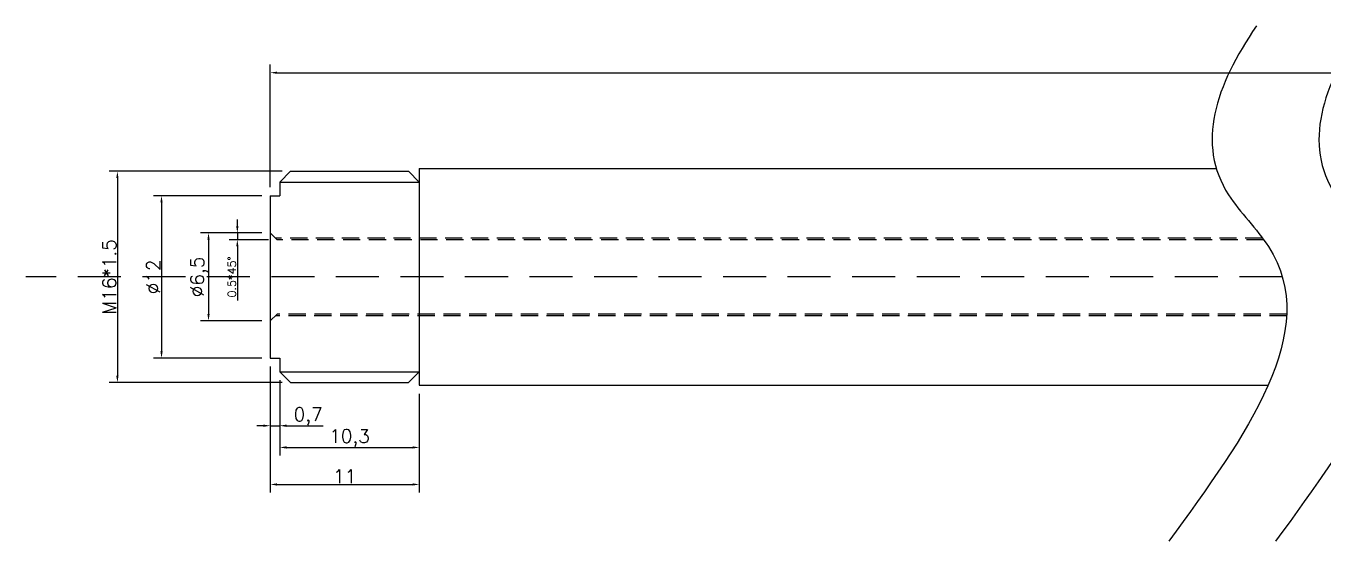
# Model space of a CAD drawing. Header units: millimetres. Extents: x 6817 to 10278, y -2870 to -2258.
# Drawn here: x 8590.9 to 8686.6, y -2392.1 to -2354 of the extents above; entities that cross this region are included whole.
import ezdxf

# ---------------------------------------------------------------- set-up
doc = ezdxf.new("R2010")
doc.units = ezdxf.units.MM
doc.linetypes.add('HIDDEN', pattern=[9.525, 6.35, -3.175])
doc.layers.add('图层2', color=108, linetype='Continuous')
doc.styles.get("Standard").update_dxf_attribs({"font": 'txt', "bigfont": 'gbcbig.shx'})
doc.dimstyles.new('ISO-25', dxfattribs={"dimtxt": 1, "dimasz": 0.5, "dimexe": 0.6, "dimexo": 0.625, "dimgap": 0.1, "dimtad": 1, "dimtxsty": 'Standard', "dimcen": 2.5, "dimadec": 0, "dimazin": 0, "dimtfac": 1, "dimtmove": 0, "dimatfit": 3, "dimfxl": 1, "dimarcsym": 0})

# ---------------------------------------------------------------- blocks, each defined once
blk = doc.blocks.new('*D1736')
at = {"layer": 'Defpoints', "color": 0, "linetype": 'ByBlock', "transparency": 16777216}
for p in [(8608.927, -2369.298), (8604.372, -2375.798), (8608.927, -2375.798)]:
    blk.add_point(p, dxfattribs=at)
at = {"layer": '图层2', "color": 0, "linetype": 'ByBlock', "lineweight": -2, "transparency": 16777216}
for p, q in [((8608.302, -2369.298), (8603.772, -2369.298)), ((8604.372, -2369.798), (8604.372, -2375.298)), ((8608.302, -2375.798), (8603.772, -2375.798))]:
    blk.add_line(p, q, dxfattribs=at)
at = {"layer": '图层2', "color": 0, "linetype": 'ByBlock', "transparency": 16777216}
for points in [[(8604.289, -2369.798), (8604.456, -2369.798), (8604.372, -2369.298)], [(8604.289, -2375.298), (8604.456, -2375.298), (8604.372, -2375.798)]]:
    blk.add_solid(points, dxfattribs=at)
at = {"layer": '图层2', "color": 0, "linetype": 'ByBlock', "transparency": 16777216, "insert": (8603.689, -2372.548), "char_height": 1, "attachment_point": 5, "rotation": 90}
blk.add_mtext('%%C6,5', dxfattribs=at)
blk = doc.blocks.new('*D1737')
at = {"layer": 'Defpoints', "color": 0, "linetype": 'ByBlock', "transparency": 16777216}
for p in [(8608.927, -2369.298), (8606.499, -2369.798), (8609.427, -2369.798)]:
    blk.add_point(p, dxfattribs=at)
at = {"layer": '图层2', "color": 0, "linetype": 'ByBlock', "lineweight": -2, "transparency": 16777216}
for p, q in [((8606.499, -2368.798), (8606.499, -2368.298)), ((8608.302, -2369.298), (8605.899, -2369.298)), ((8606.499, -2369.298), (8606.499, -2369.798)), ((8608.802, -2369.798), (8605.899, -2369.798)), ((8606.499, -2370.298), (8606.499, -2374.298))]:
    blk.add_line(p, q, dxfattribs=at)
at = {"layer": '图层2', "color": 0, "linetype": 'ByBlock', "transparency": 16777216}
for points in [[(8606.416, -2368.798), (8606.583, -2368.798), (8606.499, -2369.298)], [(8606.416, -2370.298), (8606.583, -2370.298), (8606.499, -2369.798)]]:
    blk.add_solid(points, dxfattribs=at)
at = {"layer": '图层2', "color": 0, "linetype": 'ByBlock', "transparency": 16777216, "insert": (8606.099, -2372.548), "char_height": 0.6, "attachment_point": 5, "rotation": 90}
blk.add_mtext('0.5*45%%D', dxfattribs=at)
blk = doc.blocks.new('*D1738')
at = {"layer": 'Defpoints', "color": 0, "linetype": 'ByBlock', "transparency": 16777216}
for p in [(8608.927, -2366.548), (8600.902, -2378.548), (8608.927, -2378.548)]:
    blk.add_point(p, dxfattribs=at)
at = {"layer": '图层2', "color": 0, "linetype": 'ByBlock', "lineweight": -2, "transparency": 16777216}
for p, q in [((8608.302, -2366.548), (8600.302, -2366.548)), ((8600.902, -2367.048), (8600.902, -2378.048)), ((8608.302, -2378.548), (8600.302, -2378.548))]:
    blk.add_line(p, q, dxfattribs=at)
at = {"layer": '图层2', "color": 0, "linetype": 'ByBlock', "transparency": 16777216}
for points in [[(8600.819, -2367.048), (8600.985, -2367.048), (8600.902, -2366.548)], [(8600.819, -2378.048), (8600.985, -2378.048), (8600.902, -2378.548)]]:
    blk.add_solid(points, dxfattribs=at)
at = {"layer": '图层2', "color": 0, "linetype": 'ByBlock', "transparency": 16777216, "insert": (8600.302, -2372.548), "char_height": 1, "attachment_point": 5, "rotation": 90}
blk.add_mtext('%%C12', dxfattribs=at)
blk = doc.blocks.new('*D1739')
at = {"layer": 'Defpoints', "color": 0, "linetype": 'ByBlock', "transparency": 16777216}
for p in [(8610.427, -2364.748), (8597.647, -2380.348), (8610.427, -2380.348)]:
    blk.add_point(p, dxfattribs=at)
at = {"layer": '图层2', "color": 0, "linetype": 'ByBlock', "lineweight": -2, "transparency": 16777216}
for p, q in [((8609.802, -2364.748), (8597.047, -2364.748)), ((8597.647, -2365.248), (8597.647, -2379.848)), ((8609.802, -2380.348), (8597.047, -2380.348))]:
    blk.add_line(p, q, dxfattribs=at)
at = {"layer": '图层2', "color": 0, "linetype": 'ByBlock', "transparency": 16777216}
for points in [[(8597.563, -2365.248), (8597.73, -2365.248), (8597.647, -2364.748)], [(8597.563, -2379.848), (8597.73, -2379.848), (8597.647, -2380.348)]]:
    blk.add_solid(points, dxfattribs=at)
at = {"layer": '图层2', "color": 0, "linetype": 'ByBlock', "transparency": 16777216, "insert": (8597.047, -2372.548), "char_height": 1, "attachment_point": 5, "rotation": 90}
blk.add_mtext('M16*1.5', dxfattribs=at)
blk = doc.blocks.new('*D1740')
at = {"layer": 'Defpoints', "color": 0, "linetype": 'ByBlock', "transparency": 16777216}
for p in [(8608.927, -2378.548), (8609.627, -2379.548), (8609.627, -2383.538)]:
    blk.add_point(p, dxfattribs=at)
at = {"layer": '图层2', "color": 0, "linetype": 'ByBlock', "lineweight": -2, "transparency": 16777216}
for p, q in [((8608.927, -2379.173), (8608.927, -2384.138)), ((8609.627, -2380.173), (8609.627, -2384.138)), ((8608.427, -2383.538), (8607.927, -2383.538)), ((8608.927, -2383.538), (8609.627, -2383.538)), ((8610.127, -2383.538), (8612.827, -2383.538))]:
    blk.add_line(p, q, dxfattribs=at)
at = {"layer": '图层2', "color": 0, "linetype": 'ByBlock', "transparency": 16777216}
for points in [[(8608.427, -2383.455), (8608.427, -2383.622), (8608.927, -2383.538)], [(8610.127, -2383.455), (8610.127, -2383.622), (8609.627, -2383.538)]]:
    blk.add_solid(points, dxfattribs=at)
at = {"layer": '图层2', "color": 0, "linetype": 'ByBlock', "transparency": 16777216, "insert": (8611.727, -2382.855), "char_height": 1, "attachment_point": 5}
blk.add_mtext('0,7', dxfattribs=at)
blk = doc.blocks.new('*D1741')
at = {"layer": 'Defpoints', "color": 0, "linetype": 'ByBlock', "transparency": 16777216}
for p in [(8609.627, -2379.548), (8619.927, -2380.548), (8619.927, -2385.141)]:
    blk.add_point(p, dxfattribs=at)
at = {"layer": '图层2', "color": 0, "linetype": 'ByBlock', "lineweight": -2, "transparency": 16777216}
for p, q in [((8609.627, -2380.173), (8609.627, -2385.741)), ((8619.927, -2381.173), (8619.927, -2385.741)), ((8610.127, -2385.141), (8619.427, -2385.141))]:
    blk.add_line(p, q, dxfattribs=at)
at = {"layer": '图层2', "color": 0, "linetype": 'ByBlock', "transparency": 16777216}
for points in [[(8610.127, -2385.057), (8610.127, -2385.224), (8609.627, -2385.141)], [(8619.427, -2385.057), (8619.427, -2385.224), (8619.927, -2385.141)]]:
    blk.add_solid(points, dxfattribs=at)
at = {"layer": '图层2', "color": 0, "linetype": 'ByBlock', "transparency": 16777216, "insert": (8614.777, -2384.457), "char_height": 1, "attachment_point": 5}
blk.add_mtext('10,3', dxfattribs=at)
blk = doc.blocks.new('*D1742')
at = {"layer": 'Defpoints', "color": 0, "linetype": 'ByBlock', "transparency": 16777216}
for p in [(8608.927, -2378.548), (8619.927, -2380.548), (8619.927, -2387.875)]:
    blk.add_point(p, dxfattribs=at)
at = {"layer": '图层2', "color": 0, "linetype": 'ByBlock', "lineweight": -2, "transparency": 16777216}
for p, q in [((8608.927, -2379.173), (8608.927, -2388.475)), ((8619.927, -2381.173), (8619.927, -2388.475)), ((8609.427, -2387.875), (8619.427, -2387.875))]:
    blk.add_line(p, q, dxfattribs=at)
at = {"layer": '图层2', "color": 0, "linetype": 'ByBlock', "transparency": 16777216}
for points in [[(8609.427, -2387.792), (8609.427, -2387.959), (8608.927, -2387.875)], [(8619.427, -2387.792), (8619.427, -2387.959), (8619.927, -2387.875)]]:
    blk.add_solid(points, dxfattribs=at)
at = {"layer": '图层2', "color": 0, "linetype": 'ByBlock', "transparency": 16777216, "insert": (8614.427, -2387.275), "char_height": 1, "attachment_point": 5}
blk.add_mtext('11', dxfattribs=at)
blk = doc.blocks.new('*D1748')
at = {"layer": 'Defpoints', "color": 0, "linetype": 'ByBlock', "transparency": 16777216}
for p in [(8786.506, -2357.465), (8786.506, -2366.298), (8608.927, -2366.548)]:
    blk.add_point(p, dxfattribs=at)
at = {"layer": '图层2', "color": 0, "linetype": 'ByBlock', "lineweight": -2, "transparency": 16777216}
for p, q in [((8608.927, -2365.923), (8608.927, -2356.865)), ((8786.506, -2365.673), (8786.506, -2356.865)), ((8609.427, -2357.465), (8786.006, -2357.465))]:
    blk.add_line(p, q, dxfattribs=at)
at = {"layer": '图层2', "color": 0, "linetype": 'ByBlock', "transparency": 16777216}
for points in [[(8609.427, -2357.382), (8609.427, -2357.548), (8608.927, -2357.465)], [(8786.006, -2357.382), (8786.006, -2357.548), (8786.506, -2357.465)]]:
    blk.add_solid(points, dxfattribs=at)
at = {"layer": '图层2', "color": 0, "linetype": 'ByBlock', "transparency": 16777216, "insert": (8697.716, -2356.865), "char_height": 1, "attachment_point": 5}
blk.add_mtext('510', dxfattribs=at)

msp = doc.modelspace()

# ---------------------------------------------------------------- linework, layer by layer
at = {"layer": '图层2', "color": 4, "linetype": 'ByBlock'}
for p, q in [((8610.427, -2364.748), (8609.627, -2365.548)), ((8610.427, -2364.748), (8619.127, -2364.748)), ((8619.127, -2364.748), (8619.927, -2365.548)), ((8609.427, -2369.798), (8608.927, -2369.298)), ((8609.427, -2375.298), (8608.927, -2375.798)), ((8610.427, -2380.348), (8609.627, -2379.548)), ((8619.127, -2380.348), (8619.927, -2379.548)), ((8610.427, -2380.348), (8619.127, -2380.348))]:
    msp.add_line(p, q, dxfattribs=at)
at = {"layer": '图层2', "color": 2, "linetype": 'ByBlock'}
for p, q in [((8619.927, -2364.548), (8678.753, -2364.548)), ((8619.927, -2364.548), (8619.927, -2380.548)), ((8609.627, -2365.548), (8619.927, -2365.548)), ((8609.627, -2365.548), (8609.627, -2366.548)), ((8608.927, -2366.548), (8608.927, -2378.548)), ((8608.927, -2366.548), (8609.627, -2366.548)), ((8608.927, -2378.548), (8609.627, -2378.548)), ((8609.627, -2378.548), (8609.627, -2379.548)), ((8609.627, -2379.548), (8619.927, -2379.548)), ((8619.927, -2380.548), (8682.578, -2380.548))]:
    msp.add_line(p, q, dxfattribs=at)
at = {"layer": '图层2', "color": 1, "linetype": 'HIDDEN', "ltscale": 0.2}
for p, q in [((8682.154, -2369.678), (8609.307, -2369.678)), ((8682.243, -2369.798), (8609.427, -2369.798)), ((8683.935, -2375.418), (8609.307, -2375.418)), ((8683.94, -2375.298), (8609.427, -2375.298))]:
    msp.add_line(p, q, dxfattribs=at)
at = {"layer": '图层2', "color": 3, "linetype": 'HIDDEN', "ltscale": 0.5}
msp.add_line((8683.625, -2372.548), (8590.897, -2372.548), dxfattribs=at)
at = {"layer": '图层2', "color": 6, "linetype": 'ByBlock'}
for points in [[(8681.711, -2354.01), (8678.688, -2358.454), (8676.74, -2364.155), (8687.811, -2374.872), (8680.929, -2384.281), (8675.242, -2392.057)], [(8689.596, -2354.01), (8686.573, -2358.454), (8684.625, -2364.155), (8695.696, -2374.872), (8688.814, -2384.281), (8683.127, -2392.057)]]:
    msp.add_open_spline(points, degree=3, knots=[9.659324, 9.659324, 9.659324, 9.659324, 23.818043, 28.640072, 51.599931, 51.599931, 51.599931, 51.599931], dxfattribs=at)

# ---------------------------------------------------------------- dimensions: what is measured, and where the dimension line sits
at = {"layer": '图层2', "color": 3, "linetype": 'ByBlock'}
dim = msp.add_linear_dim(base=(8786.506, -2357.465), p1=(8608.927, -2366.548), p2=(8786.506, -2366.298), text='510', dimstyle='ISO-25', dxfattribs=at)
dim.commit()
dim.dimension.update_dxf_attribs({"geometry": '*D1748', "text_midpoint": (8697.716, -2356.865)})
for base, p1, p2, text, picture, middle in [((8597.647, -2380.348), (8610.427, -2364.748), (8610.427, -2380.348), 'M16*1.5', '*D1739', (8597.047, -2372.548)), ((8600.902, -2378.548), (8608.927, -2366.548), (8608.927, -2378.548), '%%C<>', '*D1738', (8600.302, -2372.548)), ((8604.372, -2375.798), (8608.927, -2369.298), (8608.927, -2375.798), '%%C<>', '*D1736', (8603.689, -2372.548))]:
    dim = msp.add_linear_dim(base=base, p1=p1, p2=p2, angle=90, text=text, dimstyle='ISO-25', dxfattribs=at)
    dim.commit()
    dim.dimension.update_dxf_attribs({"geometry": picture, "text_midpoint": middle})
dim = msp.add_linear_dim(base=(8606.499, -2369.798), p1=(8608.927, -2369.298), p2=(8609.427, -2369.798), angle=90, text='0.5*45%%D', dimstyle='ISO-25', override={"dimtxt": 0.6}, dxfattribs=at)
dim.commit()
dim.dimension.update_dxf_attribs({"geometry": '*D1737', "text_midpoint": (8606.099, -2372.548)})
for base, p1, p2, picture, middle in [((8609.627, -2383.538), (8608.927, -2378.548), (8609.627, -2379.548), '*D1740', (8611.727, -2382.855)), ((8619.927, -2387.875), (8608.927, -2378.548), (8619.927, -2380.548), '*D1742', (8614.427, -2387.275)), ((8619.927, -2385.141), (8609.627, -2379.548), (8619.927, -2380.548), '*D1741', (8614.777, -2384.457))]:
    dim = msp.add_linear_dim(base=base, p1=p1, p2=p2, dimstyle='ISO-25', dxfattribs=at)
    dim.commit()
    dim.dimension.update_dxf_attribs({"geometry": picture, "text_midpoint": middle})

doc.saveas('drawing.dxf')
